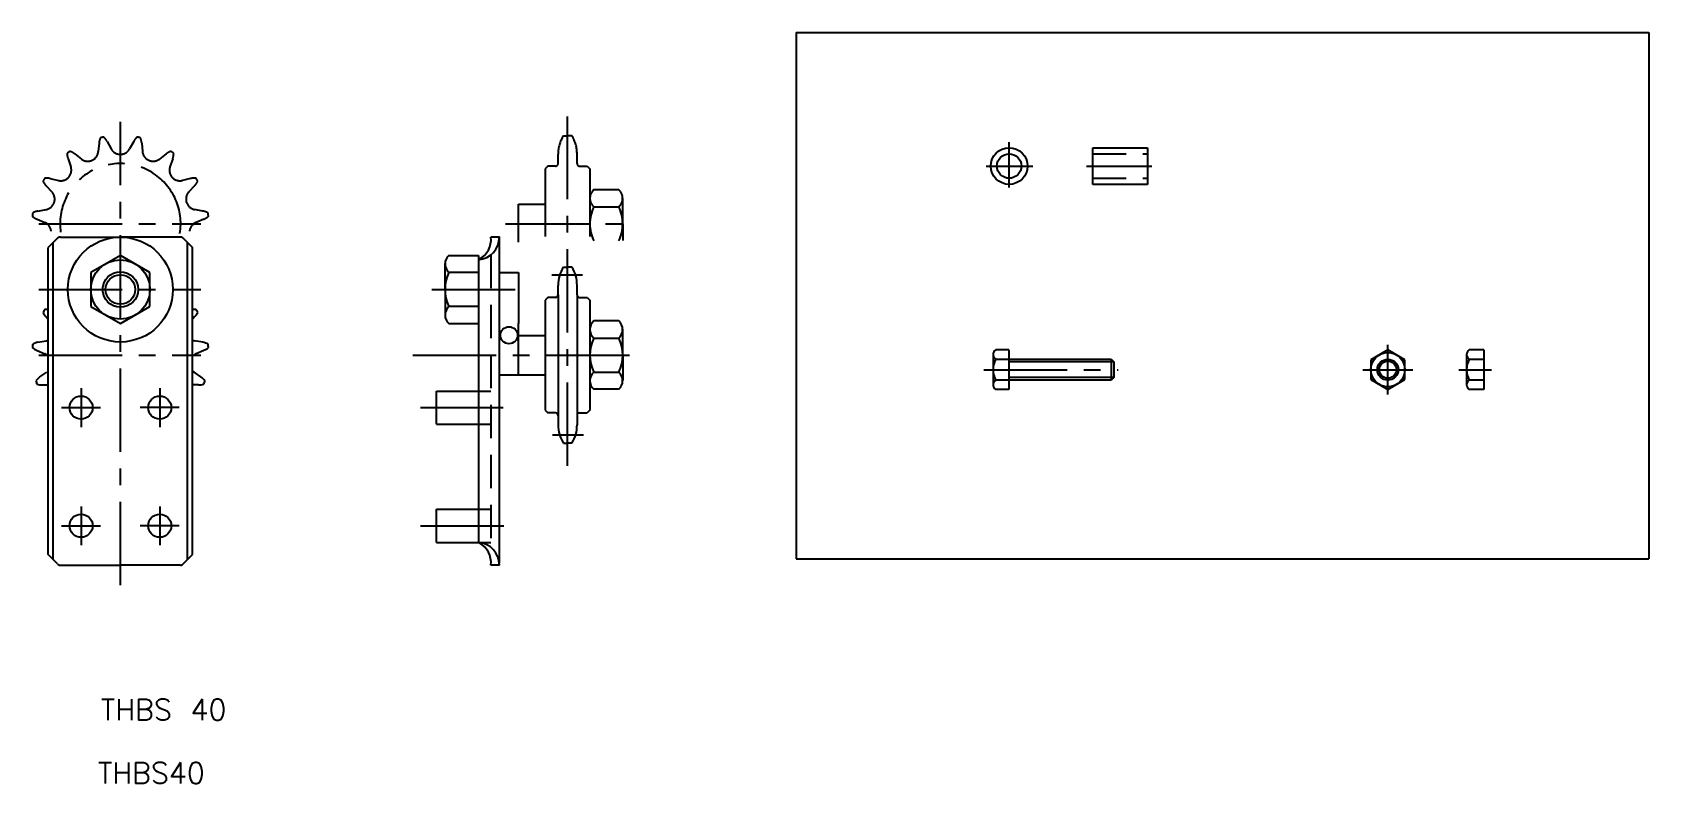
# Model space of a CAD drawing. Extents: x 472 to 1088, y 158 to 444.
import ezdxf
from ezdxf.enums import TextEntityAlignment as Align

# ---------------------------------------------------------------- set-up
doc = ezdxf.new("R2010")
doc.units = 0
for name, pattern in [('CENTER', [50.8, 31.75, -6.35, 6.35, -6.35]), ('DASHED', [19.05, 12.7, -6.35]), ('PHANTOM', [63.5, 31.75, -6.35, 6.35, -6.35, 6.35, -6.35])]:
    doc.linetypes.add(name, pattern=pattern)
doc.layers.get('0').update_dxf_attribs({"linetype": 'CONTINUOUS'})
doc.layers.add('CENTER', color=1, linetype='CENTER')
doc.styles.get("Standard").update_dxf_attribs({"font": 'txt.shx'})

msp = doc.modelspace()

# ---------------------------------------------------------------- linework, layer by layer
at = {"color": 7, "linetype": 'CONTINUOUS'}
for p, q in [((762.96, 443.87), (762.96, 243.32)), ((762.96, 443.87), (1087.96, 443.87)), ((1087.96, 443.87), (1087.96, 243.32)), ((876.09, 399.93), (896.89, 399.93)), ((876.09, 385.93), (876.09, 399.93)), ((896.89, 399.93), (896.89, 385.93)), ((896.89, 385.93), (876.09, 385.93)), ((481.49, 365.46), (477.93, 361.9)), ((479.84, 242.99), (479.84, 363.82)), ((482.55, 365.9), (505.43, 365.9)), ((528.3, 365.9), (505.43, 365.9)), ((529.37, 365.46), (532.93, 361.9)), ((531.01, 242.99), (531.01, 363.82)), ((649.88, 365.9), (646.68, 365.9)), ((649.88, 241.69), (649.88, 365.9)), ((477.93, 244.9), (477.93, 361.9)), ((505.43, 358.91), (494.16, 352.41)), ((516.69, 352.41), (505.43, 358.91)), ((532.93, 244.9), (532.93, 361.9)), ((630.64, 358.91), (641.88, 358.91)), ((641.88, 358.91), (641.88, 249.88)), ((494.16, 352.41), (494.16, 339.4)), ((516.69, 339.4), (516.69, 352.41)), ((629.17, 345.9), (629.17, 355.75)), ((641.88, 352.41), (630.64, 352.41)), ((649.88, 352.41), (657.23, 352.41)), ((649.88, 313.38), (649.88, 352.41)), ((657.23, 352.41), (657.23, 332.89)), ((674.28, 354.4), (675.88, 354.4)), ((677.48, 354.4), (675.88, 354.4)), ((629.17, 345.9), (629.17, 336.05)), ((672.28, 343.9), (672.28, 347.47)), ((679.48, 343.9), (679.48, 347.47)), ((494.16, 339.4), (505.43, 332.89)), ((505.43, 332.89), (516.69, 339.4)), ((641.88, 339.4), (630.64, 339.4)), ((668.38, 342.9), (667.38, 341.9)), ((667.38, 341.9), (667.38, 299.9)), ((671.28, 342.9), (668.38, 342.9)), ((672.28, 343.9), (672.28, 297.9)), ((679.48, 343.9), (679.48, 297.9)), ((680.48, 342.9), (683.38, 342.9)), ((683.38, 342.9), (684.38, 341.9)), ((684.38, 341.9), (684.38, 299.9)), ((477.12, 335.43), (477.93, 334.57)), ((533.73, 335.43), (532.93, 334.57)), ((630.64, 332.89), (641.88, 332.89)), ((657.23, 313.38), (657.23, 332.89)), ((695.41, 333.91), (685.85, 333.91)), ((657.23, 328.4), (667.38, 328.4)), ((685.85, 327.41), (695.41, 327.41)), ((696.88, 320.9), (696.88, 330.75)), ((473.66, 322.66), (476.61, 321.43)), ((473.99, 325.79), (477.13, 326.38)), ((536.86, 325.79), (533.72, 326.38)), ((537.19, 322.66), (534.25, 321.43)), ((696.88, 320.9), (696.88, 311.24)), ((838.06, 321.11), (838.06, 309.61)), ((844.06, 322.86), (839.07, 322.86)), ((844.06, 322.86), (844.06, 307.86)), ((988.55, 322.86), (982.06, 319.11)), ((995.05, 319.11), (988.55, 322.86)), ((1018.57, 321.11), (1018.57, 309.61)), ((1025.07, 322.86), (1019.58, 322.86)), ((1025.07, 322.86), (1025.07, 307.86)), ((474.72, 312.58), (477.34, 314.4)), ((536.13, 312.58), (533.51, 314.4)), ((685.85, 314.4), (695.41, 314.4)), ((839.07, 319.36), (883.06, 319.36)), ((883.06, 319.36), (884.06, 318.36)), ((883.06, 319.36), (883.06, 311.36)), ((884.06, 318.36), (884.06, 312.36)), ((982.06, 319.11), (982.06, 311.61)), ((995.05, 311.61), (995.05, 319.11)), ((1019.58, 319.36), (1025.07, 319.36)), ((475.69, 309.59), (477.93, 309.64)), ((535.16, 309.59), (532.93, 309.64)), ((649.88, 313.38), (657.23, 313.38)), ((657.23, 313.38), (667.38, 313.4)), ((696.88, 311.05), (696.88, 311.05)), ((883.06, 311.36), (839.07, 311.36)), ((884.06, 312.36), (883.06, 311.36)), ((982.06, 311.61), (988.55, 307.86)), ((988.55, 307.86), (995.05, 311.61)), ((1025.07, 311.36), (1019.58, 311.36)), ((695.41, 307.89), (685.85, 307.89)), ((844.06, 307.86), (839.07, 307.86)), ((1025.07, 307.86), (1019.58, 307.86)), ((667.38, 299.9), (668.38, 298.9)), ((671.28, 298.9), (668.38, 298.9)), ((672.28, 297.9), (672.28, 294.34)), ((679.48, 297.9), (679.48, 294.34)), ((680.48, 298.9), (683.38, 298.9)), ((684.38, 299.9), (683.38, 298.9)), ((674.28, 287.4), (675.88, 287.4)), ((677.48, 287.4), (675.88, 287.4)), ((481.49, 241.34), (477.93, 244.9)), ((482.55, 240.9), (505.43, 240.9)), ((528.3, 240.9), (505.43, 240.9)), ((529.37, 241.34), (532.93, 244.9)), ((649.88, 240.9), (646.68, 240.9)), ((646.68, 240.9), (646.68, 240.9)), ((762.96, 243.32), (1087.96, 243.32))]:
    msp.add_line(p, q, dxfattribs=at)
at = {"color": 3, "linetype": 'PHANTOM'}
for p, q in [((497.28, 401.66), (497.02, 398.47)), ((500.36, 402.31), (501.89, 399.51)), ((510.49, 402.31), (508.96, 399.51)), ((513.57, 401.66), (513.83, 398.47)), ((674.28, 404.4), (675.88, 404.4)), ((677.48, 404.4), (675.88, 404.4)), ((485.47, 395.69), (486.53, 392.67)), ((488.02, 397.54), (490.56, 395.6)), ((522.83, 397.54), (520.29, 395.6)), ((525.38, 395.69), (524.32, 392.67)), ((672.28, 393.9), (672.28, 397.47)), ((679.48, 393.9), (679.48, 397.47)), ((478.69, 388.15), (481.8, 387.42)), ((532.16, 388.15), (529.05, 387.42)), ((668.38, 392.9), (667.38, 391.9)), ((667.38, 391.9), (667.38, 366.09)), ((671.28, 392.9), (668.38, 392.9)), ((680.48, 392.9), (683.38, 392.9)), ((683.38, 392.9), (684.38, 391.9)), ((684.38, 391.9), (684.38, 366.09)), ((477.12, 385.43), (479.31, 383.1)), ((533.73, 385.43), (531.54, 383.1)), ((695.41, 383.91), (685.85, 383.91)), ((473.99, 375.79), (477.13, 376.38)), ((536.86, 375.79), (533.72, 376.38)), ((657.23, 363.93), (657.23, 378.4)), ((657.23, 378.4), (667.38, 378.4)), ((685.85, 377.41), (695.41, 377.41)), ((696.88, 370.9), (696.88, 380.75)), ((473.66, 372.66), (476.61, 371.43)), ((537.19, 372.66), (534.25, 371.43)), ((696.88, 370.9), (696.88, 364.62)), ((625.88, 294.57), (625.88, 307.23)), ((625.88, 294.57), (625.88, 307.23)), ((625.88, 307.23), (646.68, 307.23)), ((625.88, 294.57), (646.68, 294.57)), ((625.88, 249.57), (625.88, 262.23)), ((625.88, 262.23), (646.68, 262.23)), ((625.88, 249.57), (646.68, 249.57))]:
    msp.add_line(p, q, dxfattribs=at)
at = {"color": 3, "linetype": 'DASHED'}
for p, q in [((876.09, 397.58), (896.89, 397.58)), ((876.09, 388.28), (896.89, 388.28)), ((646.68, 359.15), (646.68, 249.57))]:
    msp.add_line(p, q, dxfattribs=at)
at = {"color": 3, "linetype": 'CONTINUOUS'}
for p, q in [((884.06, 318.36), (844.06, 318.36)), ((884.06, 312.36), (844.06, 312.36))]:
    msp.add_line(p, q, dxfattribs=at)
at = {"color": 7, "linetype": 'CONTINUOUS'}
for centre, radius in [((844.2, 392.93), 7), ((844.2, 392.93), 4.65), ((505.43, 345.9), 20), ((505.43, 345.9), 11.27), ((505.43, 345.9), 6.76), ((505.43, 345.9), 5.63), ((653.55, 328.48), 3.25), ((988.55, 315.36), 6.5), ((988.55, 315.36), 4), ((988.55, 315.36), 3.25), ((490.43, 300.9), 4.4), ((520.43, 300.9), 4.4), ((490.43, 255.9), 4.4), ((520.43, 255.9), 4.4)]:
    msp.add_circle(centre, radius, dxfattribs=at)
at = {"color": 3, "linetype": 'PHANTOM'}
for centre, radius, start, end in [((503.88, 401.11), 6.62, 156.923, 175.292), ((505.43, 370.9), 33.68, 102, 103.107), ((505.43, 370.9), 33.68, 100.893, 102), ((494.55, 399.13), 6.62, 28.708, 47.077), ((516.3, 399.13), 6.62, 132.923, 151.292), ((505.43, 370.9), 33.68, 78, 79.107), ((505.43, 370.9), 33.68, 76.893, 78), ((506.97, 401.11), 6.62, 4.708, 23.077), ((684.44, 397.72), 12.16, 146.65, 181.173), ((667.32, 397.72), 12.16, 358.827, 33.35), ((505.43, 370.9), 33.68, 126, 127.107), ((491.72, 397.87), 6.62, 180.923, 199.292), ((505.43, 370.9), 33.68, 124.893, 126), ((484.01, 392.27), 6.62, 52.708, 71.077), ((493, 398.8), 4.03, 232.708, 294), ((493, 398.8), 4.03, 294, 355.292), ((505.43, 401.44), 4.03, 208.708, 270), ((505.43, 401.44), 4.03, 270, 331.292), ((517.85, 398.8), 4.03, 184.708, 246), ((517.85, 398.8), 4.03, 246, 307.292), ((526.84, 392.27), 6.62, 108.923, 127.292), ((505.43, 370.9), 33.68, 54, 55.107), ((505.43, 370.9), 33.68, 52.893, 54), ((519.13, 397.87), 6.62, 340.708, 359.077), ((505.43, 370.9), 33.68, 148.893, 150), ((477.17, 381.71), 6.62, 76.708, 95.077), ((482.73, 391.34), 4.03, 256.708, 318), ((505.43, 370.9), 23, 350.919, 187.894), ((482.73, 391.34), 4.03, 318, 19.292), ((528.12, 391.34), 4.03, 160.708, 222), ((528.12, 391.34), 4.03, 222, 283.292), ((533.68, 381.71), 6.62, 84.923, 103.292), ((505.43, 370.9), 33.68, 30, 31.107), ((671.28, 393.9), 1, 270, 0), ((680.48, 393.9), 1, 180, 270), ((505.43, 370.9), 33.68, 150, 151.107), ((481.94, 389.97), 6.62, 204.923, 223.292), ((476.38, 380.34), 4.03, 342, 43.292), ((534.47, 380.34), 4.03, 136.708, 198), ((528.91, 389.97), 6.62, 316.708, 335.077), ((505.43, 370.9), 33.68, 28.893, 30), ((688.71, 380.66), 4.33, 131.361, 228.639), ((692.54, 380.66), 4.33, 311.361, 48.639), ((476.38, 380.34), 4.03, 280.708, 342), ((534.47, 380.34), 4.03, 198, 259.292), ((699.51, 370.9), 15.14, 154.551, 205.449), ((681.74, 370.9), 15.14, 334.551, 25.449), ((505.43, 370.9), 33.68, 174, 175.107), ((476.21, 378.77), 6.62, 228.923, 247.292), ((505.43, 370.9), 33.68, 172.893, 174), ((475.22, 369.29), 6.62, 100.708, 119.077), ((475.05, 367.71), 4.03, 6, 67.292), ((535.8, 367.71), 4.03, 112.708, 174), ((535.63, 369.29), 6.62, 60.923, 79.292), ((534.64, 378.77), 6.62, 292.708, 311.077), ((505.43, 370.9), 33.68, 6, 7.107), ((505.43, 370.9), 33.68, 4.893, 6)]:
    msp.add_arc(centre, radius, start, end, dxfattribs=at)
at = {"color": 7, "linetype": 'CONTINUOUS'}
for centre, radius, start, end in [((482.55, 364.4), 1.5, 90, 134.973), ((528.3, 364.4), 1.5, 45, 90), ((641.21, 365.88), 8.67, 275.156, 0.17), ((638.05, 365.01), 8.67, 298.126, 5.882), ((633.5, 355.66), 4.33, 131.361, 228.639), ((642.38, 356.93), 0.5, 118.153, 180), ((644.31, 345.9), 15.14, 154.551, 205.449), ((684.44, 347.72), 12.16, 146.65, 181.173), ((667.32, 347.72), 12.16, 358.827, 33.35), ((633.5, 336.15), 4.33, 131.361, 228.639), ((671.28, 343.9), 1, 270, 0), ((680.48, 343.9), 1, 180, 270), ((505.43, 320.9), 33.68, 150, 151.107), ((481.94, 339.97), 6.62, 204.923, 223.292), ((505.43, 320.9), 33.68, 148.893, 150), ((477.17, 331.71), 6.62, 83.45, 95.077), ((533.68, 331.71), 6.62, 84.923, 96.55), ((528.91, 339.97), 6.62, 316.708, 335.077), ((505.43, 320.9), 33.68, 30, 31.107), ((505.43, 320.9), 33.68, 28.893, 30), ((688.71, 330.66), 4.33, 131.361, 228.639), ((692.54, 330.66), 4.33, 311.361, 48.639), ((476.38, 330.34), 4.03, 280.708, 292.586), ((534.47, 330.34), 4.03, 247.414, 259.292), ((699.51, 320.9), 15.14, 154.551, 205.449), ((681.74, 320.9), 15.14, 334.551, 25.449), ((505.43, 320.9), 33.68, 174, 175.107), ((476.21, 328.77), 6.62, 228.923, 247.292), ((505.43, 320.9), 33.68, 172.893, 174), ((475.22, 319.29), 6.62, 100.708, 119.077), ((475.05, 317.71), 4.03, 44.457, 67.292), ((535.8, 317.71), 4.03, 112.708, 135.543), ((535.63, 319.29), 6.62, 60.923, 79.292), ((534.64, 328.77), 6.62, 292.708, 311.077), ((505.43, 320.9), 33.68, 6, 7.107), ((505.43, 320.9), 33.68, 4.893, 6), ((840.08, 321.11), 2.02, 120.016, 239.984), ((1020.59, 321.11), 2.02, 120.016, 239.984), ((535.8, 317.71), 4.03, 224.457, 235.292), ((688.71, 311.15), 4.33, 131.361, 228.639), ((692.54, 311.15), 4.33, 311.361, 48.639), ((846.49, 315.36), 8.43, 151.659, 208.341), ((1027, 315.36), 8.43, 151.659, 208.341), ((478.49, 307.14), 6.62, 124.708, 143.077), ((505.43, 320.9), 33.68, 196.893, 198), ((505.43, 320.9), 33.68, 198, 199.107), ((475.54, 316.2), 6.62, 252.923, 271.292), ((535.31, 316.2), 6.62, 268.708, 287.077), ((532.36, 307.14), 6.62, 36.923, 55.292), ((505.43, 320.9), 33.68, 340.893, 342), ((505.43, 320.9), 33.68, 342, 343.107), ((840.08, 309.61), 2.02, 120.016, 239.984), ((1020.59, 309.61), 2.02, 120.016, 239.984), ((671.28, 297.9), 1, 0, 90), ((680.48, 297.9), 1, 90, 180), ((684.44, 294.09), 12.16, 178.827, 213.35), ((667.32, 294.09), 12.16, 326.65, 1.173), ((642.38, 249.88), 0.5, 180, 241.847), ((641.21, 240.93), 8.67, 359.83, 84.837), ((638.05, 241.79), 8.67, 354.118, 61.874), ((482.55, 242.4), 1.5, 225, 270), ((528.3, 242.4), 1.5, 270, 315.027)]:
    msp.add_arc(centre, radius, start, end, dxfattribs=at)
at = {"layer": 'CENTER', "color": 1, "linetype": 'CENTER'}
for p, q in [((505.43, 233.24), (505.43, 409.73)), ((675.88, 278.68), (675.88, 411.82)), ((844.2, 384.74), (844.2, 402.06)), ((835.43, 392.93), (853.28, 392.93)), ((873.62, 392.93), (898.64, 392.93)), ((474.34, 370.9), (536.11, 370.9)), ((652.23, 370.9), (701.88, 370.9)), ((669.85, 351.44), (681.59, 351.44)), ((474.34, 345.9), (536.11, 345.9)), ((624.17, 345.9), (659.79, 345.9)), ((474.34, 320.9), (536.11, 320.9)), ((616.88, 320.9), (699.67, 320.9)), ((988.55, 305.86), (988.55, 324.86)), ((834.57, 315.36), (885.78, 315.36)), ((979.05, 315.36), (998.05, 315.36)), ((1015.57, 315.36), (1028.07, 315.36)), ((490.43, 308.3), (490.43, 293.5)), ((520.43, 308.3), (520.43, 293.5)), ((483.03, 300.9), (497.83, 300.9)), ((527.83, 300.9), (513.03, 300.9)), ((619.79, 300.9), (651.35, 300.9)), ((681.91, 290.36), (670.16, 290.36)), ((490.43, 263.3), (490.43, 248.5)), ((520.43, 263.3), (520.43, 248.5)), ((483.03, 255.9), (497.83, 255.9)), ((527.83, 255.9), (513.03, 255.9)), ((619.79, 255.9), (654.8, 255.9))]:
    msp.add_line(p, q, dxfattribs=at)

# ---------------------------------------------------------------- texts
at = {"color": 7, "linetype": 'CONTINUOUS'}
for s, p in [('THBS 40', (521.92, 179.5)), ('THBS40', (517.24, 155.26))]:
    msp.add_text(s, height=8, dxfattribs=at).set_placement(p, align=Align.BOTTOM_CENTER)

doc.saveas('drawing.dxf')
